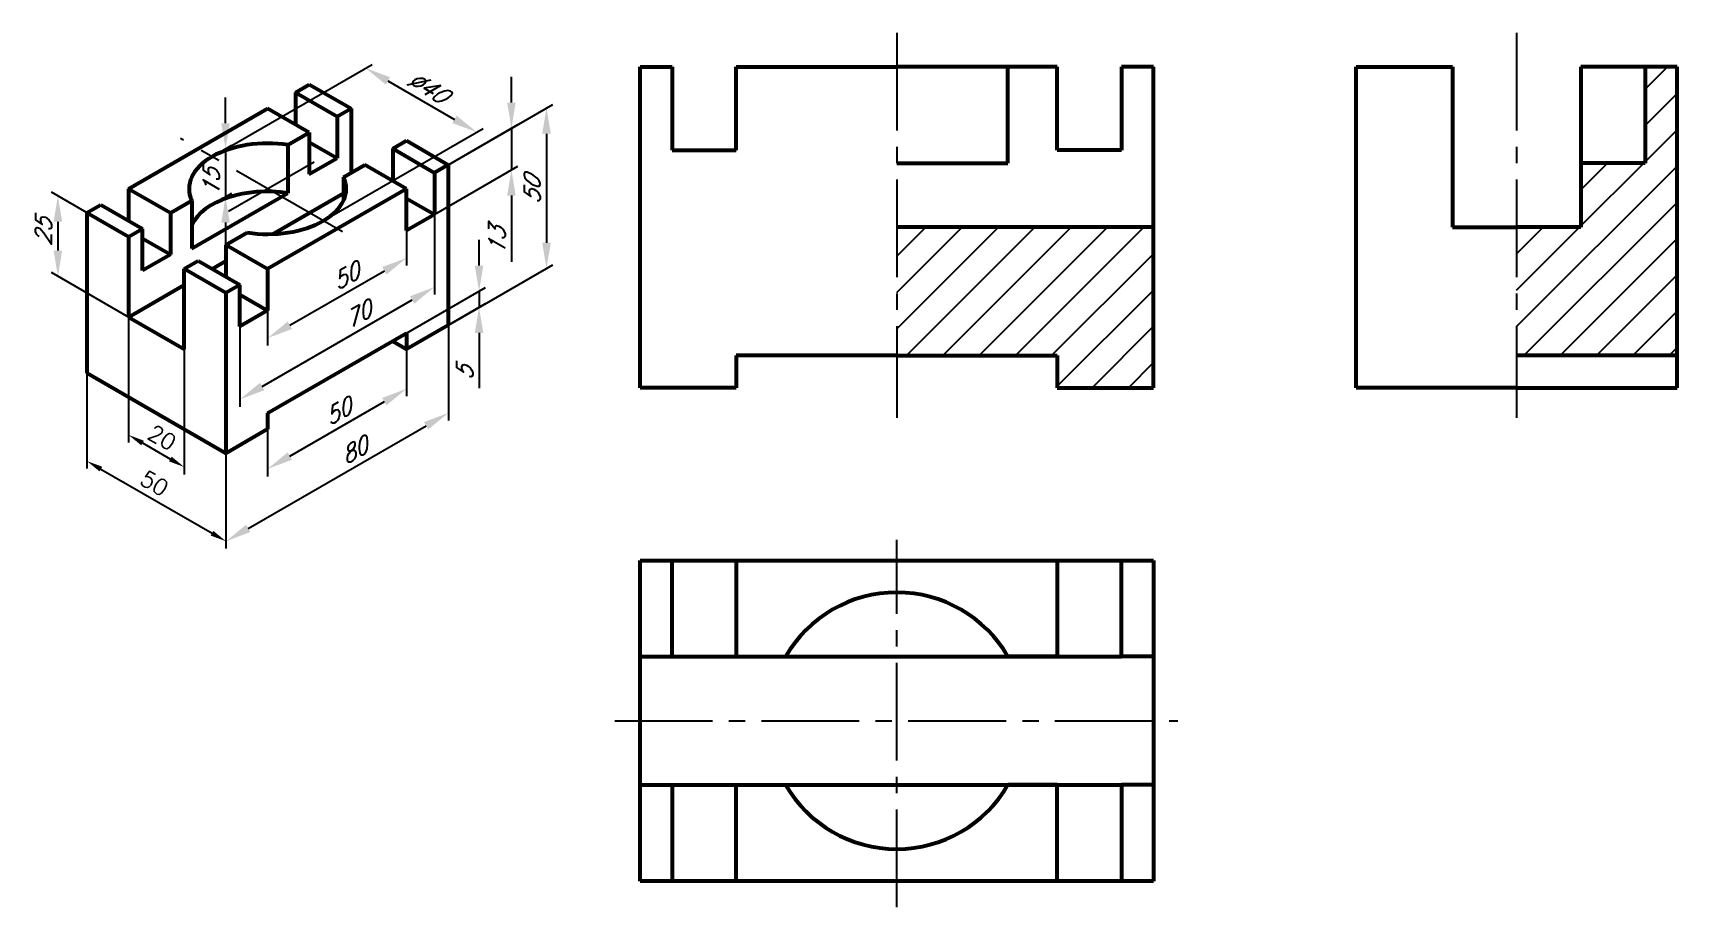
# Model space of a CAD drawing. Header units: millimetres. Extents: x 119 to 375, y 124 to 260.
import ezdxf

# ---------------------------------------------------------------- set-up
doc = ezdxf.new("R2010")
doc.units = ezdxf.units.MM
doc.linetypes.add('CENTER2', pattern=[28.575, 19.05, -3.175, 3.175, -3.175])
for name, color, linetype, lineweight in [('OSI', 2, 'CENTER2', 30), ('OSN', 3, 'Continuous', 60), ('RAZM', 1, 'Continuous', 30)]:
    doc.layers.add(name, color=color, linetype=linetype, lineweight=lineweight)
doc.styles.add('-30', font='simplex.shx')
doc.styles.add('30', font='simplex.shx', dxfattribs={"oblique": 30})
doc.dimstyles.new('Copy of gal-r30', dxfattribs={"dimtxt": 2.5, "dimasz": 4, "dimexe": 1, "dimexo": 0, "dimgap": 1, "dimtad": 1, "dimdec": 1, "dimlfac": 2, "dimtxsty": '30', "dimcen": -2.5, "dimadec": 0, "dimazin": 0, "dimtfac": 1, "dimtdec": 1, "dimtmove": 0, "dimatfit": 3, "dimfxl": 1, "dimarcsym": 0})
doc.dimstyles.new('Copy(2) of gal-r-30', dxfattribs={"dimtxt": 2.5, "dimasz": 2.5, "dimexe": 1, "dimexo": 0, "dimgap": 1, "dimtad": 1, "dimdec": 1, "dimlfac": 2, "dimtxsty": '-30', "dimcen": -2.5, "dimadec": 0, "dimazin": 0, "dimtfac": 1, "dimtdec": 1, "dimtmove": 0, "dimatfit": 2, "dimfxl": 1, "dimarcsym": 0})

# ---------------------------------------------------------------- blocks, each defined once
blk = doc.blocks.new('*D1')
at = {"layer": 'Defpoints', "color": 0, "transparency": 16777216}
for p in [(183.59, 214.45), (183.59, 200.75), (148.95, 194.45)]:
    blk.add_point(p, dxfattribs=at)
at = {"layer": 'RAZM', "color": 0, "lineweight": -2, "transparency": 16777216}
for p, q in [((183.59, 214.45), (183.59, 199.6)), ((152.41, 182.75), (180.12, 198.75)), ((148.95, 194.45), (148.95, 179.6))]:
    blk.add_line(p, q, dxfattribs=at)
at = {"layer": 'RAZM', "color": 0, "transparency": 16777216}
for points in [[(179.79, 199.33), (180.46, 198.18), (183.59, 200.75)], [(152.08, 183.33), (152.74, 182.18), (148.95, 180.75)]]:
    blk.add_solid(points, dxfattribs=at)
at = {"layer": 'RAZM', "color": 0, "transparency": 16777216, "insert": (168.82, 194.83), "char_height": 2.5, "attachment_point": 5, "rotation": 30, "style": '30'}
blk.add_mtext('80', dxfattribs=at)
blk = doc.blocks.new('*D2')
at = {"layer": 'Defpoints', "color": 0, "transparency": 16777216}
for p in [(127.3, 206.95), (148.95, 194.45), (148.95, 180.75)]:
    blk.add_point(p, dxfattribs=at)
at = {"layer": 'RAZM', "color": 0, "lineweight": -2, "transparency": 16777216}
for p, q in [((127.3, 206.95), (127.3, 192.1)), ((148.95, 194.45), (148.95, 179.6)), ((129.46, 192), (146.78, 182))]:
    blk.add_line(p, q, dxfattribs=at)
at = {"layer": 'RAZM', "color": 0, "transparency": 16777216}
for points in [[(129.67, 192.37), (129.25, 191.64), (127.3, 193.25)], [(146.99, 182.37), (146.57, 181.64), (148.95, 180.75)]]:
    blk.add_solid(points, dxfattribs=at)
at = {"layer": 'RAZM', "color": 0, "transparency": 16777216, "insert": (137.8, 189.79), "char_height": 2.5, "attachment_point": 5, "rotation": 330, "style": '-30'}
blk.add_mtext('50', dxfattribs=at)
blk = doc.blocks.new('*D3')
at = {"layer": 'Defpoints', "color": 0, "transparency": 16777216}
for p in [(177.09, 210.7), (177.09, 204.53), (155.44, 198.2)]:
    blk.add_point(p, dxfattribs=at)
at = {"layer": 'RAZM', "color": 0, "lineweight": -2, "transparency": 16777216}
for p, q in [((177.09, 210.7), (177.09, 203.37)), ((158.91, 194.03), (173.63, 202.53)), ((155.44, 198.2), (155.44, 190.87))]:
    blk.add_line(p, q, dxfattribs=at)
at = {"layer": 'RAZM', "color": 0, "transparency": 16777216}
for points in [[(173.3, 203.1), (173.96, 201.95), (177.09, 204.53)], [(158.57, 194.6), (159.24, 193.45), (155.44, 192.03)]]:
    blk.add_solid(points, dxfattribs=at)
at = {"layer": 'RAZM', "color": 0, "transparency": 16777216, "insert": (166.29, 200.89), "char_height": 2.5, "attachment_point": 5, "rotation": 30, "style": '30'}
blk.add_mtext('50', dxfattribs=at)
blk = doc.blocks.new('*D4')
at = {"layer": 'Defpoints', "color": 0, "transparency": 16777216}
for p in [(133.79, 215.7), (142.45, 210.7), (142.45, 192.32)]:
    blk.add_point(p, dxfattribs=at)
at = {"layer": 'RAZM', "color": 0, "lineweight": -2, "transparency": 16777216}
for p, q in [((133.79, 215.7), (133.79, 196.17)), ((142.45, 210.7), (142.45, 191.17)), ((135.96, 196.07), (140.29, 193.57))]:
    blk.add_line(p, q, dxfattribs=at)
at = {"layer": 'RAZM', "color": 0, "transparency": 16777216}
for points in [[(136.16, 196.43), (135.75, 195.71), (133.79, 197.32)], [(140.5, 193.93), (140.08, 193.21), (142.45, 192.32)]]:
    blk.add_solid(points, dxfattribs=at)
at = {"layer": 'RAZM', "color": 0, "transparency": 16777216, "insert": (139, 196.91), "char_height": 2.5, "attachment_point": 5, "rotation": 330, "style": '-30'}
blk.add_mtext('20', dxfattribs=at)
blk = doc.blocks.new('*D5')
at = {"layer": 'Defpoints', "color": 0, "transparency": 16777216}
for p in [(133.79, 228.2), (122.77, 222.07), (133.79, 215.7)]:
    blk.add_point(p, dxfattribs=at)
at = {"layer": 'RAZM', "color": 0, "lineweight": -2, "transparency": 16777216}
for p, q in [((133.79, 228.2), (121.77, 235.15)), ((122.77, 230.57), (122.77, 226.07)), ((133.79, 215.7), (121.77, 222.65))]:
    blk.add_line(p, q, dxfattribs=at)
at = {"layer": 'RAZM', "color": 0, "transparency": 16777216}
for points in [[(122.1, 230.57), (123.44, 230.57), (122.77, 234.57)], [(122.1, 226.07), (123.44, 226.07), (122.77, 222.07)]]:
    blk.add_solid(points, dxfattribs=at)
at = {"layer": 'RAZM', "color": 0, "transparency": 16777216, "insert": (120.52, 228.88), "char_height": 2.5, "attachment_point": 5, "rotation": 90, "style": '30'}
blk.add_mtext('25', dxfattribs=at)
blk = doc.blocks.new('*D6')
at = {"layer": 'Defpoints', "color": 0, "transparency": 16777216}
for p in [(181.42, 231.7), (181.42, 220.37), (151.11, 214.2)]:
    blk.add_point(p, dxfattribs=at)
at = {"layer": 'RAZM', "color": 0, "lineweight": -2, "transparency": 16777216}
for p, q in [((181.42, 231.7), (181.42, 219.22)), ((154.58, 204.87), (177.96, 218.37)), ((151.11, 214.2), (151.11, 201.72))]:
    blk.add_line(p, q, dxfattribs=at)
at = {"layer": 'RAZM', "color": 0, "transparency": 16777216}
for points in [[(177.63, 218.95), (178.29, 217.79), (181.42, 220.37)], [(154.24, 205.45), (154.91, 204.29), (151.11, 202.87)]]:
    blk.add_solid(points, dxfattribs=at)
at = {"layer": 'RAZM', "color": 0, "transparency": 16777216, "insert": (169.4, 216.03), "char_height": 2.5, "attachment_point": 5, "rotation": 30, "style": '30'}
blk.add_mtext('70', dxfattribs=at)
blk = doc.blocks.new('*D7')
at = {"layer": 'Defpoints', "color": 0, "transparency": 16777216}
for p in [(177.09, 229.2), (177.09, 224.92), (155.44, 216.7)]:
    blk.add_point(p, dxfattribs=at)
at = {"layer": 'RAZM', "color": 0, "lineweight": -2, "transparency": 16777216}
for p, q in [((177.09, 229.2), (177.09, 223.76)), ((158.91, 214.42), (173.63, 222.92)), ((155.44, 216.7), (155.44, 211.26))]:
    blk.add_line(p, q, dxfattribs=at)
at = {"layer": 'RAZM', "color": 0, "transparency": 16777216}
for points in [[(173.3, 223.5), (173.96, 222.34), (177.09, 224.92)], [(158.57, 215), (159.24, 213.84), (155.44, 212.42)]]:
    blk.add_solid(points, dxfattribs=at)
at = {"layer": 'RAZM', "color": 0, "transparency": 16777216, "insert": (167.53, 222), "char_height": 2.5, "attachment_point": 5, "rotation": 30, "style": '30'}
blk.add_mtext('50', dxfattribs=at)
blk = doc.blocks.new('*D8')
at = {"layer": 'Defpoints', "color": 0, "transparency": 16777216}
for p in [(188.38, 217.22), (177.09, 213.2), (177.09, 210.7)]:
    blk.add_point(p, dxfattribs=at)
at = {"layer": 'RAZM', "color": 0, "lineweight": -2, "transparency": 16777216}
for p, q in [((188.38, 223.72), (188.38, 227.72)), ((177.09, 213.2), (189.38, 220.3)), ((177.09, 210.7), (189.38, 217.8)), ((188.38, 219.72), (188.38, 217.22)), ((188.38, 213.22), (188.38, 204.6))]:
    blk.add_line(p, q, dxfattribs=at)
at = {"layer": 'RAZM', "color": 0, "transparency": 16777216}
for points in [[(187.71, 223.72), (189.04, 223.72), (188.38, 219.72)], [(187.71, 213.22), (189.04, 213.22), (188.38, 217.22)]]:
    blk.add_solid(points, dxfattribs=at)
at = {"layer": 'RAZM', "color": 0, "transparency": 16777216, "insert": (186.13, 206.91), "char_height": 2.5, "attachment_point": 5, "rotation": 90, "style": '30'}
blk.add_mtext('5', dxfattribs=at)
blk = doc.blocks.new('*D9')
at = {"layer": 'Defpoints', "color": 0, "transparency": 16777216}
for p in [(181.42, 238.2), (193.42, 238.63), (181.42, 231.7)]:
    blk.add_point(p, dxfattribs=at)
at = {"layer": 'RAZM', "color": 0, "lineweight": -2, "transparency": 16777216}
for p, q in [((193.42, 249.13), (193.42, 253.13)), ((181.42, 238.2), (194.42, 245.71)), ((193.42, 245.13), (193.42, 238.63)), ((181.42, 231.7), (194.42, 239.21)), ((193.42, 234.63), (193.42, 224.33))]:
    blk.add_line(p, q, dxfattribs=at)
at = {"layer": 'RAZM', "color": 0, "transparency": 16777216}
for points in [[(192.75, 249.13), (194.08, 249.13), (193.42, 245.13)], [(192.75, 234.63), (194.08, 234.63), (193.42, 238.63)]]:
    blk.add_solid(points, dxfattribs=at)
at = {"layer": 'RAZM', "color": 0, "transparency": 16777216, "insert": (191.17, 227.48), "char_height": 2.5, "attachment_point": 5, "rotation": 90, "style": '30'}
blk.add_mtext('13', dxfattribs=at)
blk = doc.blocks.new('*D10')
at = {"layer": 'Defpoints', "color": 0, "transparency": 16777216}
for p in [(183.59, 239.45), (198.88, 223.28), (183.59, 214.45)]:
    blk.add_point(p, dxfattribs=at)
at = {"layer": 'RAZM', "color": 0, "lineweight": -2, "transparency": 16777216}
for p, q in [((183.59, 239.45), (199.88, 248.86)), ((198.88, 244.28), (198.88, 227.28)), ((183.59, 214.45), (199.88, 223.86))]:
    blk.add_line(p, q, dxfattribs=at)
at = {"layer": 'RAZM', "color": 0, "transparency": 16777216}
for points in [[(198.21, 244.28), (199.55, 244.28), (198.88, 248.28)], [(198.21, 227.28), (199.55, 227.28), (198.88, 223.28)]]:
    blk.add_solid(points, dxfattribs=at)
at = {"layer": 'RAZM', "color": 0, "transparency": 16777216, "insert": (196.63, 235.39), "char_height": 2.5, "attachment_point": 5, "rotation": 90, "style": '30'}
blk.add_mtext('50', dxfattribs=at)
blk = doc.blocks.new('*D11')
at = {"layer": 'Defpoints', "color": 0, "transparency": 16777216}
for p in [(188.03, 244.52), (146.78, 240.7), (164.1, 230.7)]:
    blk.add_point(p, dxfattribs=at)
at = {"layer": 'RAZM', "color": 0, "lineweight": -2, "transparency": 16777216}
for p, q in [((146.78, 240.7), (171.7, 255.09)), ((174.17, 252.52), (184.56, 246.52)), ((164.1, 230.7), (189.03, 245.09))]:
    blk.add_line(p, q, dxfattribs=at)
at = {"layer": 'RAZM', "color": 0, "transparency": 16777216}
for points in [[(174.5, 253.09), (173.84, 251.94), (170.7, 254.52)], [(184.89, 247.09), (184.23, 245.94), (188.03, 244.52)]]:
    blk.add_solid(points, dxfattribs=at)
at = {"layer": 'RAZM', "color": 0, "transparency": 16777216, "insert": (180.27, 251.59), "char_height": 2.5, "attachment_point": 5, "rotation": 330, "style": '30'}
blk.add_mtext('%%c40', dxfattribs=at)
blk = doc.blocks.new('прил1вар18')
at = {"layer": 'OSI'}
for p, q in [((18.145, 34.524), (-7.098, 49.098)), ((0.421, 37.743), (13.757, 45.443))]:
    blk.add_line(p, q, dxfattribs=at)
at = {"layer": 'OSN'}
for p, q in [((12.99, 57.5), (19.486, 53.75)), ((10.825, 56.25), (17.321, 52.5)), ((10.825, 56.25), (10.825, 51.25)), ((-15.155, 41.25), (6.495, 53.75)), ((12.99, 50), (6.495, 53.75)), ((17.321, 52.5), (19.486, 53.75)), ((17.321, 52.5), (17.321, 46)), ((19.486, 53.75), (19.486, 43.75)), ((9.665, 48.08), (12.99, 50)), ((9.665, 48.08), (12.99, 50)), ((12.99, 50), (12.99, 43.5)), ((25.981, 47.5), (28.146, 48.75)), ((28.146, 48.75), (34.641, 45)), ((9.665, 48.08), (9.665, 40.58)), ((12.99, 48.5), (17.321, 46)), ((25.981, 47.5), (32.476, 43.75)), ((25.981, 47.5), (25.981, 42.5)), ((12.99, 43.5), (17.321, 46)), ((18.325, 43.08), (21.651, 45)), ((18.325, 43.08), (21.651, 45)), ((28.146, 41.25), (21.651, 45)), ((34.641, 45), (32.476, 43.75)), ((32.476, 43.75), (32.476, 37.25)), ((34.641, 45), (34.641, 20)), ((-15.155, 41.25), (-8.66, 37.5)), ((-15.155, 41.25), (-15.155, 36.25)), ((28.146, 41.25), (6.495, 28.75)), ((18.325, 43.08), (18.325, 39.42)), ((28.146, 34.75), (28.146, 41.25)), ((-19.486, 38.75), (-12.99, 35)), ((-8.66, 37.5), (-5.335, 39.42)), ((-8.66, 37.5), (-5.335, 39.42)), ((-5.335, 31.92), (9.665, 40.58)), ((-5.335, 39.42), (-5.335, 31.92)), ((7.262, 34.193), (18.325, 40.58)), ((28.146, 39.75), (32.476, 37.25)), ((-21.651, 37.5), (-21.651, 12.5)), ((-15.155, 33.75), (-21.651, 37.5)), ((-8.66, 37.5), (-8.66, 31)), ((32.476, 37.25), (28.146, 34.75)), ((-15.155, 33.75), (-12.99, 35)), ((-15.155, 33.75), (-15.155, 21.25)), ((-12.99, 28.5), (-12.99, 35)), ((-12.99, 33.5), (-8.66, 31)), ((0, 32.5), (3.325, 34.42)), ((0, 32.5), (3.325, 34.42)), ((-8.66, 31), (-12.99, 28.5)), ((0, 32.5), (0, 27.5)), ((0, 32.5), (6.495, 28.75)), ((-6.495, 28.75), (-4.33, 30)), ((0, 25), (-6.495, 28.75)), ((-6.495, 16.25), (-6.495, 28.75)), ((-4.33, 30), (2.165, 26.25)), ((-2.165, 28.75), (0, 30)), ((6.495, 28.75), (6.495, 22.25)), ((-15.155, 21.25), (-6.495, 26.25)), ((2.165, 26.25), (0, 25)), ((2.165, 19.75), (2.165, 26.25)), ((0, 25), (0, 0)), ((2.165, 24.75), (6.495, 22.25)), ((-15.155, 21.25), (-6.495, 16.25)), ((6.495, 22.25), (2.165, 19.75)), ((6.495, 6.25), (28.146, 18.75)), ((34.641, 20), (28.146, 16.25)), ((28.146, 18.75), (28.146, 16.25)), ((25.981, 17.5), (28.146, 16.25)), ((0, 0), (-21.651, 12.5)), ((6.495, 6.25), (6.495, 3.75)), ((6.495, 3.75), (0, 0))]:
    blk.add_line(p, q, dxfattribs=at)
for centre, start_param, end_param in [((6.495, 41.25), 4.4505896, 6.5449847), ((6.495, 33.75), 4.4505896, 6.0213859), ((6.495, 41.25), 1.3089969, 3.403392)]:
    blk.add_ellipse(centre, major_axis=(-12.247, 0), ratio=0.5773503, start_param=start_param, end_param=end_param, dxfattribs=at)
at = {"layer": 'RAZM'}
for p, q in [((-0.059, 51.466), (-0.059, 55.466)), ((-2.165, 46.25), (0.941, 48.043)), ((-0.059, 47.466), (-0.059, 39.966)), ((-2.165, 38.75), (0.941, 40.543)), ((-0.059, 35.966), (-0.059, 31.966))]:
    blk.add_line(p, q, dxfattribs=at)
for points in [[(-0.725, 51.466), (0.608, 51.466), (-0.059, 47.466)], [(-0.725, 35.966), (0.608, 35.966), (-0.059, 39.966)]]:
    blk.add_solid(points, dxfattribs=at)
at = {"layer": 'RAZM', "insert": (-2.309, 42.152), "char_height": 2.5, "attachment_point": 5, "rotation": 90, "style": '30'}
blk.add_mtext('15', dxfattribs=at)
at = {"layer": 'RAZM'}
dim = blk.add_linear_dim(base=(39.078, 50.062), p1=(-2.165, 46.25), p2=(15.155, 36.25), angle=330, text='%%c40', dimstyle='Copy of gal-r30', dxfattribs=at)
dim.commit()
dim.dimension.update_dxf_attribs({"geometry": '*D11', "text_midpoint": (30.196, 55.19), "dimtype": 129, "insert": (-148.947, -194.455)})
for base, p1, p2, angle, dimstyle, picture, middle, dimtype in [((44.468, 44.174), (32.476, 43.75), (32.476, 37.25), 90, 'Copy of gal-r30', '*D9', (44.468, 33.023), 128), ((49.932, 28.828), (34.641, 45), (34.641, 20), 90, 'Copy of gal-r30', '*D10', (49.932, 40.939), 128), ((-26.178, 27.614), (-15.155, 33.75), (-15.155, 21.25), 90, 'Copy of gal-r30', '*D5', (-26.178, 34.424), 128), ((32.476, 25.917), (2.165, 19.75), (32.476, 37.25), 30, 'Copy of gal-r30', '*D6', (21.581, 19.627), 129), ((28.146, 30.463), (6.495, 22.25), (28.146, 34.75), 30, 'Copy of gal-r30', '*D7', (19.71, 25.592), 129), ((39.428, 22.764), (28.146, 18.75), (28.146, 16.25), 90, 'Copy of gal-r30', '*D8', (39.428, 12.456), 128), ((-6.495, -2.134), (-15.155, 21.25), (-6.495, 16.25), 330, 'Copy(2) of gal-r-30', '*D4', (-11.07, 0.508), 129), ((34.641, 6.3), (0, 0), (34.641, 20), 30, 'Copy of gal-r30', '*D1', (21, -1.576), 129), ((28.146, 10.071), (6.495, 3.75), (28.146, 16.25), 30, 'Copy of gal-r30', '*D3', (18.47, 4.485), 129), ((0, -13.7), (-21.651, 12.5), (0, 0), 330, 'Copy(2) of gal-r-30', '*D2', (-12.269, -6.617), 129)]:
    dim = blk.add_linear_dim(base=base, p1=p1, p2=p2, angle=angle, dimstyle=dimstyle, dxfattribs=at)
    dim.commit()
    dim.dimension.update_dxf_attribs({"geometry": picture, "text_midpoint": middle, "dimtype": dimtype, "insert": (-148.947, -194.455)})

msp = doc.modelspace()

# ---------------------------------------------------------------- hatches: boundary and pattern name
at = {"layer": 'RAZM'}
h = msp.add_hatch(dxfattribs=at)
h.set_pattern_fill('', color=256, scale=4, angle=45, pattern_type=0)
h.set_pattern_definition([(45, (0, 0), (-2.828427, 2.828427), [])])
h.paths.add_polyline_path([(370, 254.69), (375, 254.69), (375, 209.69), (350, 209.69), (350, 229.69), (360, 229.69), (360, 239.69), (370, 239.69)])
h = msp.add_hatch(dxfattribs=at)
h.set_pattern_fill('', color=256, scale=4, angle=45, pattern_type=0)
h.set_pattern_definition([(45, (0, 0), (-2.828427, 2.828427), [])])
h.paths.add_polyline_path([(278.45, 204.69), (278.45, 209.69), (253.45, 209.69), (253.45, 229.69), (293.45, 229.69), (293.45, 204.69)])

# ---------------------------------------------------------------- linework, layer by layer
at = {"layer": 'OSI', "ltscale": 0.8}
for p, q in [((253.45, 260), (253.45, 200)), ((350, 260), (350, 200)), ((253.45, 123.71), (253.45, 180.96)), ((209.51, 152.77), (297.22, 152.77))]:
    msp.add_line(p, q, dxfattribs=at)
at = {"layer": 'OSN'}
for p, q in [((213.45, 204.69), (213.45, 254.69)), ((213.45, 254.69), (218.45, 254.69)), ((218.45, 254.69), (218.45, 241.69)), ((228.45, 241.69), (228.45, 254.69)), ((228.45, 254.69), (253.45, 254.69)), ((278.45, 254.69), (253.45, 254.69)), ((270.77, 239.69), (270.77, 254.69)), ((278.45, 241.69), (278.45, 254.69)), ((293.45, 254.69), (288.45, 254.69)), ((288.45, 254.69), (288.45, 241.69)), ((293.45, 204.69), (293.45, 254.69)), ((325, 204.69), (325, 254.69)), ((325, 254.69), (340, 254.69)), ((340, 254.69), (340, 229.69)), ((375, 254.69), (360, 254.69)), ((360, 254.69), (360, 229.69)), ((370, 254.69), (370, 239.69)), ((375, 204.69), (375, 254.69)), ((159.77, 250.7), (161.94, 251.95)), ((218.45, 241.69), (228.45, 241.69)), ((288.45, 241.69), (278.45, 241.69)), ((253.45, 239.69), (270.77, 239.69)), ((370, 239.69), (360, 239.69)), ((127.3, 231.95), (129.46, 233.2)), ((293.45, 229.69), (253.45, 229.69)), ((340, 229.69), (350, 229.69)), ((360, 229.69), (350, 229.69)), ((253.45, 209.69), (228.45, 209.69)), ((228.45, 209.69), (228.45, 204.69)), ((253.45, 209.69), (278.45, 209.69)), ((278.45, 209.69), (278.45, 204.69)), ((375, 209.69), (350, 209.69)), ((228.45, 204.69), (213.45, 204.69)), ((278.45, 204.69), (293.45, 204.69)), ((350, 204.69), (325, 204.69)), ((350, 204.69), (375, 204.69)), ((213.45, 127.77), (213.45, 177.77)), ((213.45, 177.77), (293.45, 177.77)), ((218.45, 162.77), (218.45, 177.77)), ((228.45, 177.77), (228.45, 162.77)), ((278.45, 177.77), (278.45, 162.77)), ((288.45, 162.77), (288.45, 177.77)), ((293.45, 177.77), (293.45, 152.77)), ((213.45, 162.77), (218.45, 162.77)), ((218.45, 162.77), (288.45, 162.77)), ((228.45, 162.77), (236.13, 162.77)), ((278.45, 162.77), (270.77, 162.77)), ((293.45, 162.77), (288.45, 162.77)), ((293.45, 152.77), (293.45, 127.77)), ((213.45, 142.77), (218.45, 142.77)), ((218.45, 142.77), (218.45, 127.77)), ((218.45, 142.77), (288.45, 142.77)), ((228.45, 127.77), (228.45, 142.77)), ((228.45, 142.77), (236.13, 142.77)), ((278.45, 142.77), (270.77, 142.77)), ((278.45, 127.77), (278.45, 142.77)), ((293.45, 142.77), (288.45, 142.77)), ((288.45, 142.77), (288.45, 127.77)), ((293.45, 127.77), (213.45, 127.77))]:
    msp.add_line(p, q, dxfattribs=at)
for start, end in [(30, 150), (210, 330)]:
    msp.add_arc((253.45, 152.77), 20, start, end, dxfattribs=at)

# ---------------------------------------------------------------- block references
at = {"layer": 'RAZM'}
msp.add_blockref('прил1вар18', (148.95, 194.45), dxfattribs=at)

doc.saveas('drawing.dxf')
